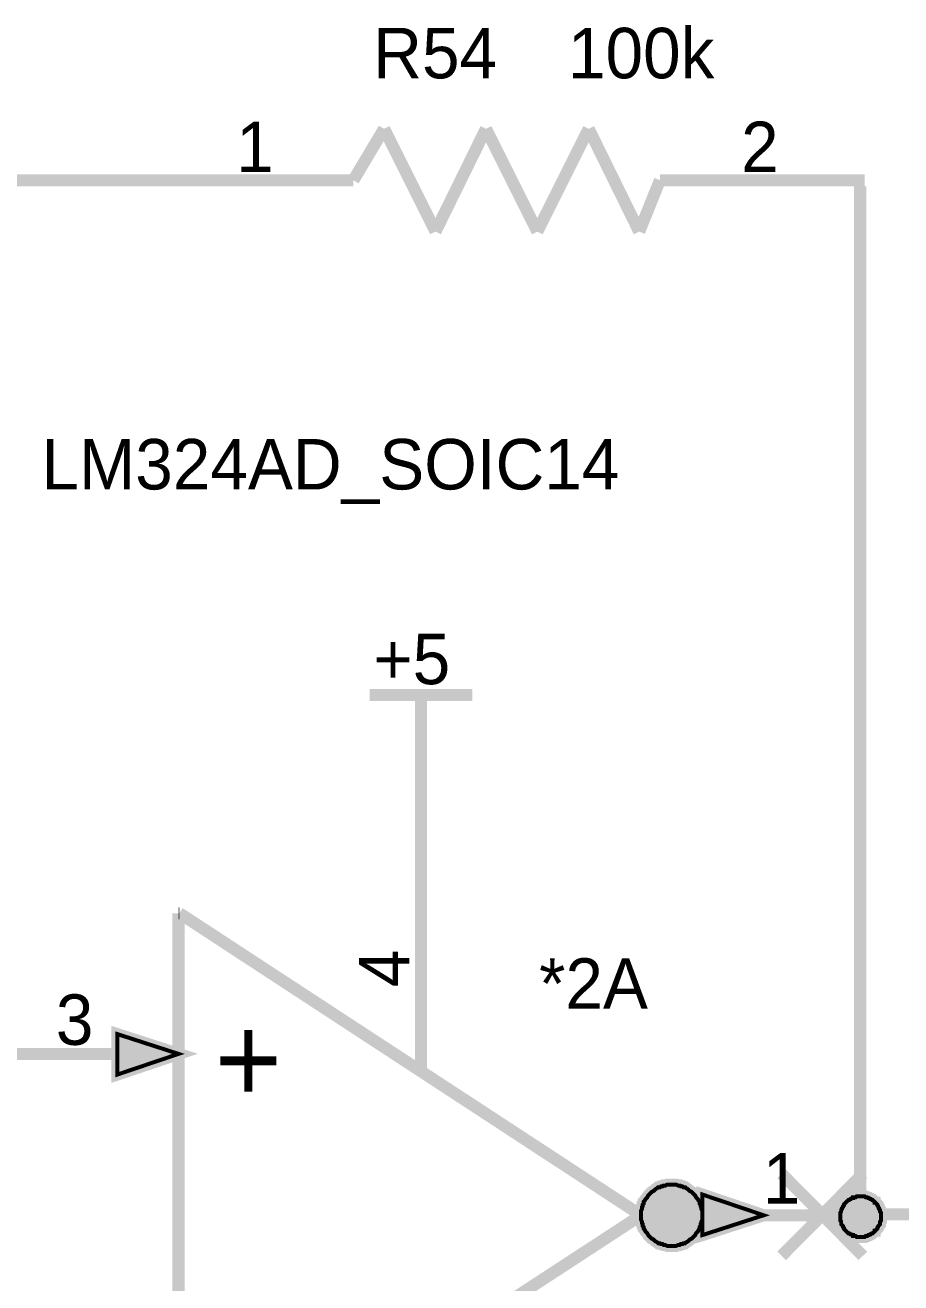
# Model space of a CAD drawing. Header units: millimetres. Extents: x 0 to 800, y 0 to 567.
# Drawn here: x 100.48 to 122.24, y 138.69 to 169.94 of the extents above; entities that cross this region are included whole.
import ezdxf

# ---------------------------------------------------------------- set-up
doc = ezdxf.new("R2010")
doc.units = ezdxf.units.MM
doc.layers.add('Sheet', color=255, linetype='Continuous')

msp = doc.modelspace()

# ---------------------------------------------------------------- linework, layer by layer
at = {"layer": 'Sheet'}
for points, const_width in [([(108.636, 166.087), (109.398, 167.364)], 0.3), ([(109.398, 167.364), (110.675, 164.81)], 0.3), ([(110.675, 164.81), (111.929, 167.364)], 0.3), ([(111.929, 167.364), (113.206, 164.81)], 0.3), ([(113.206, 164.81), (114.482, 167.364)], 0.3), ([(114.482, 167.364), (115.737, 164.81)], 0.3), ([(95.331, 165.975), (97.997, 165.975), (98.265, 165.975), (98.265, 166.087), (103.552, 166.087)], 0.3), ([(108.636, 166.087), (103.552, 166.087)], 0.3), ([(108.636, 166.087), (107.875, 166.087)], 0.3), ([(115.737, 164.81), (116.252, 166.087)], 0.3), ([(116.252, 166.087), (121.337, 166.087)], 0.3), ([(116.252, 166.087), (117.014, 166.087)], 0.3), ([(121.337, 166.087), (121.225, 166.087), (121.225, 140.328), (121.516, 140.328)], 0.3), ([(109.039, 153.297), (111.593, 153.297)], 0.3), ([(110.316, 150.744), (110.316, 153.297)], 0.3), ([(110.316, 150.744), (110.316, 148.459)], 0.3), ([(110.316, 143.957), (110.316, 148.459)], 0.3), ([(104.291, 147.877), (104.313, 147.877)], 0.3), ([(104.291, 132.869), (104.291, 147.877)], 0.3), ([(104.313, 147.877), (115.782, 140.373)], 0.3), ([(104.291, 144.382), (99.789, 144.382)], 0.3), ([(119.276, 139.365), (121.292, 141.403)], 0.3), ([(119.276, 141.403), (121.292, 139.365)], 0.3), ([(116.543, 141.135), (116.498, 141.135), (116.454, 141.135), (116.431, 141.135), (116.386, 141.112), (116.342, 141.112), (116.319, 141.09), (116.274, 141.09), (116.252, 141.067), (116.207, 141.067), (116.185, 141.045), (116.14, 141.023), (116.118, 141), (116.095, 140.978), (116.05, 140.955), (116.028, 140.933), (116.006, 140.911), (115.983, 140.888), (115.961, 140.866), (115.938, 140.821), (115.916, 140.799), (115.894, 140.776), (115.871, 140.731), (115.849, 140.709), (115.849, 140.664), (115.826, 140.642), (115.826, 140.597), (115.804, 140.575), (115.804, 140.53), (115.782, 140.485), (115.782, 140.463), (115.782, 140.418), (115.782, 140.373)], 0.3), ([(117.305, 140.373), (117.305, 140.418), (117.305, 140.463), (117.305, 140.485), (117.282, 140.53), (117.282, 140.575), (117.26, 140.597), (117.26, 140.642), (117.237, 140.664), (117.237, 140.709), (117.215, 140.731), (117.193, 140.776), (117.17, 140.799), (117.148, 140.821), (117.126, 140.866), (117.103, 140.888), (117.081, 140.911), (117.058, 140.933), (117.036, 140.955), (116.991, 140.978), (116.969, 141), (116.946, 141.023), (116.902, 141.045), (116.879, 141.067), (116.834, 141.067), (116.812, 141.09), (116.767, 141.09), (116.745, 141.112), (116.7, 141.112), (116.655, 141.135), (116.633, 141.135), (116.588, 141.135), (116.543, 141.135)], 0.3), ([(115.782, 140.373), (115.782, 140.418), (115.782, 140.463), (115.782, 140.485), (115.804, 140.53), (115.804, 140.575), (115.826, 140.597), (115.826, 140.642), (115.849, 140.664), (115.849, 140.709), (115.871, 140.731), (115.894, 140.776), (115.916, 140.799), (115.938, 140.821), (115.961, 140.866), (115.983, 140.888), (116.006, 140.911), (116.028, 140.933), (116.05, 140.955), (116.095, 140.978), (116.118, 141), (116.14, 141.023), (116.185, 141.045), (116.207, 141.067), (116.252, 141.067), (116.274, 141.09), (116.319, 141.09), (116.342, 141.112), (116.386, 141.112), (116.431, 141.135), (116.454, 141.135), (116.498, 141.135), (116.543, 141.135)], 0.0991), ([(116.543, 141.135), (116.543, 141.135)], 0.0991), ([(116.543, 141.135), (116.588, 141.135), (116.633, 141.135), (116.655, 141.135), (116.7, 141.112), (116.745, 141.112), (116.767, 141.09), (116.812, 141.09), (116.834, 141.067), (116.879, 141.067), (116.902, 141.045), (116.946, 141.023), (116.969, 141), (116.991, 140.978), (117.036, 140.955), (117.058, 140.933), (117.081, 140.911), (117.103, 140.888), (117.126, 140.866), (117.148, 140.821), (117.17, 140.799), (117.193, 140.776), (117.215, 140.731), (117.237, 140.709), (117.237, 140.664), (117.26, 140.642), (117.26, 140.597), (117.282, 140.575), (117.282, 140.53), (117.305, 140.485), (117.305, 140.463), (117.305, 140.418), (117.305, 140.373)], 0.0991), ([(120.732, 140.328), (120.732, 140.351), (120.732, 140.373), (120.732, 140.418), (120.732, 140.44), (120.754, 140.463), (120.754, 140.485), (120.754, 140.507), (120.777, 140.53), (120.777, 140.552), (120.799, 140.575), (120.799, 140.597), (120.821, 140.619), (120.821, 140.642), (120.844, 140.664), (120.866, 140.687), (120.866, 140.687), (120.889, 140.709), (120.911, 140.731), (120.933, 140.754), (120.956, 140.754), (120.978, 140.776), (121.001, 140.776), (121.023, 140.799), (121.045, 140.799), (121.045, 140.821), (121.09, 140.821), (121.113, 140.821), (121.135, 140.843), (121.157, 140.843), (121.18, 140.843), (121.202, 140.843), (121.225, 140.843)], 0.3), ([(120.732, 140.328), (120.732, 140.351), (120.732, 140.373), (120.732, 140.418), (120.732, 140.44), (120.754, 140.463), (120.754, 140.485), (120.754, 140.507), (120.777, 140.53), (120.777, 140.552), (120.799, 140.575), (120.799, 140.597), (120.821, 140.619), (120.821, 140.642), (120.844, 140.664), (120.866, 140.687), (120.866, 140.687), (120.889, 140.709), (120.911, 140.731), (120.933, 140.754), (120.956, 140.754), (120.978, 140.776), (121.001, 140.776), (121.023, 140.799), (121.045, 140.799), (121.045, 140.821), (121.09, 140.821), (121.113, 140.821), (121.135, 140.843), (121.157, 140.843), (121.18, 140.843), (121.202, 140.843), (121.225, 140.843)], 0.3), ([(121.225, 140.843), (121.225, 140.843)], 0.3), ([(121.225, 140.843), (121.247, 140.843), (121.269, 140.843), (121.314, 140.843), (121.337, 140.843), (121.359, 140.821), (121.381, 140.821), (121.404, 140.821), (121.426, 140.799), (121.449, 140.799), (121.471, 140.776), (121.493, 140.776), (121.516, 140.754), (121.538, 140.754), (121.561, 140.731), (121.583, 140.709), (121.583, 140.687), (121.605, 140.687), (121.628, 140.664), (121.65, 140.642), (121.65, 140.619), (121.673, 140.597), (121.673, 140.575), (121.695, 140.552), (121.695, 140.53), (121.717, 140.507), (121.717, 140.485), (121.717, 140.463), (121.74, 140.44), (121.74, 140.418), (121.74, 140.373), (121.74, 140.351), (121.74, 140.328)], 0.3), ([(121.225, 140.843), (121.225, 140.843)], 0.3), ([(121.225, 140.843), (121.247, 140.843), (121.269, 140.843), (121.314, 140.843), (121.337, 140.843), (121.359, 140.821), (121.381, 140.821), (121.404, 140.821), (121.426, 140.799), (121.449, 140.799), (121.471, 140.776), (121.493, 140.776), (121.516, 140.754), (121.538, 140.754), (121.561, 140.731), (121.583, 140.709), (121.583, 140.687), (121.605, 140.687), (121.628, 140.664), (121.65, 140.642), (121.65, 140.619), (121.673, 140.597), (121.673, 140.575), (121.695, 140.552), (121.695, 140.53), (121.717, 140.507), (121.717, 140.485), (121.717, 140.463), (121.74, 140.44), (121.74, 140.418), (121.74, 140.373), (121.74, 140.351), (121.74, 140.328)], 0.3), ([(120.732, 140.328), (120.732, 140.351), (120.732, 140.373), (120.732, 140.418), (120.732, 140.44), (120.754, 140.463), (120.754, 140.485), (120.754, 140.507), (120.777, 140.53), (120.777, 140.552), (120.799, 140.575), (120.799, 140.597), (120.821, 140.619), (120.821, 140.642), (120.844, 140.664), (120.866, 140.687), (120.866, 140.687), (120.889, 140.709), (120.911, 140.731), (120.933, 140.754), (120.956, 140.754), (120.978, 140.776), (121.001, 140.776), (121.023, 140.799), (121.045, 140.799), (121.045, 140.821), (121.09, 140.821), (121.113, 140.821), (121.135, 140.843), (121.157, 140.843), (121.18, 140.843), (121.202, 140.843), (121.225, 140.843)], 0.0991), ([(120.732, 140.328), (120.732, 140.351), (120.732, 140.373), (120.732, 140.418), (120.732, 140.44), (120.754, 140.463), (120.754, 140.485), (120.754, 140.507), (120.777, 140.53), (120.777, 140.552), (120.799, 140.575), (120.799, 140.597), (120.821, 140.619), (120.821, 140.642), (120.844, 140.664), (120.866, 140.687), (120.866, 140.687), (120.889, 140.709), (120.911, 140.731), (120.933, 140.754), (120.956, 140.754), (120.978, 140.776), (121.001, 140.776), (121.023, 140.799), (121.045, 140.799), (121.045, 140.821), (121.09, 140.821), (121.113, 140.821), (121.135, 140.843), (121.157, 140.843), (121.18, 140.843), (121.202, 140.843), (121.225, 140.843)], 0.0991), ([(121.225, 140.843), (121.225, 140.843)], 0.0991), ([(121.225, 140.843), (121.247, 140.843), (121.269, 140.843), (121.314, 140.843), (121.337, 140.843), (121.359, 140.821), (121.381, 140.821), (121.404, 140.821), (121.426, 140.799), (121.449, 140.799), (121.471, 140.776), (121.493, 140.776), (121.516, 140.754), (121.538, 140.754), (121.561, 140.731), (121.583, 140.709), (121.583, 140.687), (121.605, 140.687), (121.628, 140.664), (121.65, 140.642), (121.65, 140.619), (121.673, 140.597), (121.673, 140.575), (121.695, 140.552), (121.695, 140.53), (121.717, 140.507), (121.717, 140.485), (121.717, 140.463), (121.74, 140.44), (121.74, 140.418), (121.74, 140.373), (121.74, 140.351), (121.74, 140.328)], 0.0991), ([(121.225, 140.843), (121.225, 140.843)], 0.0991), ([(121.225, 140.843), (121.247, 140.843), (121.269, 140.843), (121.314, 140.843), (121.337, 140.843), (121.359, 140.821), (121.381, 140.821), (121.404, 140.821), (121.426, 140.799), (121.449, 140.799), (121.471, 140.776), (121.493, 140.776), (121.516, 140.754), (121.538, 140.754), (121.561, 140.731), (121.583, 140.709), (121.583, 140.687), (121.605, 140.687), (121.628, 140.664), (121.65, 140.642), (121.65, 140.619), (121.673, 140.597), (121.673, 140.575), (121.695, 140.552), (121.695, 140.53), (121.717, 140.507), (121.717, 140.485), (121.717, 140.463), (121.74, 140.44), (121.74, 140.418), (121.74, 140.373), (121.74, 140.351), (121.74, 140.328)], 0.0991), ([(115.782, 140.373), (104.291, 132.869)], 0.3), ([(115.782, 140.373), (120.284, 140.373)], 0.3), ([(115.782, 140.373), (115.782, 140.328), (115.782, 140.283), (115.782, 140.261), (115.804, 140.216), (115.804, 140.171), (115.826, 140.149), (115.826, 140.104), (115.849, 140.082), (115.849, 140.037), (115.871, 140.015), (115.894, 139.97), (115.916, 139.947), (115.938, 139.925), (115.961, 139.88), (115.983, 139.858), (116.006, 139.835), (116.028, 139.813), (116.05, 139.791), (116.095, 139.768), (116.118, 139.746), (116.14, 139.724), (116.185, 139.701), (116.207, 139.679), (116.252, 139.679), (116.274, 139.656), (116.319, 139.656), (116.342, 139.634), (116.386, 139.634), (116.431, 139.612), (116.454, 139.612), (116.498, 139.612), (116.543, 139.612)], 0.3), ([(116.543, 139.612), (116.498, 139.612), (116.454, 139.612), (116.431, 139.612), (116.386, 139.634), (116.342, 139.634), (116.319, 139.656), (116.274, 139.656), (116.252, 139.679), (116.207, 139.679), (116.185, 139.701), (116.14, 139.724), (116.118, 139.746), (116.095, 139.768), (116.05, 139.791), (116.028, 139.813), (116.006, 139.835), (115.983, 139.858), (115.961, 139.88), (115.938, 139.925), (115.916, 139.947), (115.894, 139.97), (115.871, 140.015), (115.849, 140.037), (115.849, 140.082), (115.826, 140.104), (115.826, 140.149), (115.804, 140.171), (115.804, 140.216), (115.782, 140.261), (115.782, 140.283), (115.782, 140.328), (115.782, 140.373)], 0.0991), ([(115.782, 140.373), (115.782, 140.373)], 0.0991), ([(116.543, 139.612), (116.588, 139.612), (116.633, 139.612), (116.655, 139.612), (116.7, 139.634), (116.745, 139.634), (116.767, 139.656), (116.812, 139.656), (116.834, 139.679), (116.879, 139.679), (116.902, 139.701), (116.946, 139.724), (116.969, 139.746), (116.991, 139.768), (117.036, 139.791), (117.058, 139.813), (117.081, 139.835), (117.103, 139.858), (117.126, 139.88), (117.148, 139.925), (117.17, 139.947), (117.193, 139.97), (117.215, 140.015), (117.237, 140.037), (117.237, 140.082), (117.26, 140.104), (117.26, 140.149), (117.282, 140.171), (117.282, 140.216), (117.305, 140.261), (117.305, 140.283), (117.305, 140.328), (117.305, 140.373)], 0.3), ([(117.305, 140.373), (117.305, 140.328), (117.305, 140.283), (117.305, 140.261), (117.282, 140.216), (117.282, 140.171), (117.26, 140.149), (117.26, 140.104), (117.237, 140.082), (117.237, 140.037), (117.215, 140.015), (117.193, 139.97), (117.17, 139.947), (117.148, 139.925), (117.126, 139.88), (117.103, 139.858), (117.081, 139.835), (117.058, 139.813), (117.036, 139.791), (116.991, 139.768), (116.969, 139.746), (116.946, 139.724), (116.902, 139.701), (116.879, 139.679), (116.834, 139.679), (116.812, 139.656), (116.767, 139.656), (116.745, 139.634), (116.7, 139.634), (116.655, 139.612), (116.633, 139.612), (116.588, 139.612), (116.543, 139.612)], 0.0991), ([(117.305, 140.373), (117.305, 140.373), (117.305, 140.373), (117.305, 140.373), (117.305, 140.373), (117.305, 140.373), (117.305, 140.373), (117.305, 140.373), (117.305, 140.373), (117.305, 140.373), (117.305, 140.373), (117.305, 140.373), (117.305, 140.373), (117.305, 140.373), (117.305, 140.373), (117.305, 140.373), (117.305, 140.373), (117.305, 140.373), (117.305, 140.373), (117.305, 140.373), (117.305, 140.373), (117.305, 140.373), (117.305, 140.373), (117.305, 140.373), (117.305, 140.373), (117.305, 140.373), (117.305, 140.373), (117.305, 140.373), (117.305, 140.373), (117.305, 140.373), (117.305, 140.373), (117.305, 140.373), (117.305, 140.373)], 0.0991), ([(117.305, 140.373), (117.305, 140.373)], 0.0991), ([(120.284, 140.373), (121.516, 140.373), (121.516, 140.395), (128.527, 140.395), (136.568, 140.395)], 0.3), ([(121.225, 139.835), (121.202, 139.835), (121.18, 139.835), (121.157, 139.835), (121.135, 139.835), (121.113, 139.858), (121.09, 139.858), (121.045, 139.858), (121.045, 139.88), (121.023, 139.88), (121.001, 139.903), (120.978, 139.903), (120.956, 139.925), (120.933, 139.925), (120.911, 139.947), (120.889, 139.97), (120.866, 139.992), (120.866, 139.992), (120.844, 140.015), (120.821, 140.037), (120.821, 140.059), (120.799, 140.082), (120.799, 140.104), (120.777, 140.127), (120.777, 140.127), (120.754, 140.149), (120.754, 140.194), (120.754, 140.216), (120.732, 140.239), (120.732, 140.261), (120.732, 140.283), (120.732, 140.306), (120.732, 140.328)], 0.3), ([(120.732, 140.328), (120.732, 140.328)], 0.3), ([(121.225, 139.835), (121.202, 139.835), (121.18, 139.835), (121.157, 139.835), (121.135, 139.835), (121.113, 139.858), (121.09, 139.858), (121.045, 139.858), (121.045, 139.88), (121.023, 139.88), (121.001, 139.903), (120.978, 139.903), (120.956, 139.925), (120.933, 139.925), (120.911, 139.947), (120.889, 139.97), (120.866, 139.992), (120.866, 139.992), (120.844, 140.015), (120.821, 140.037), (120.821, 140.059), (120.799, 140.082), (120.799, 140.104), (120.777, 140.127), (120.777, 140.127), (120.754, 140.149), (120.754, 140.194), (120.754, 140.216), (120.732, 140.239), (120.732, 140.261), (120.732, 140.283), (120.732, 140.306), (120.732, 140.328)], 0.3), ([(120.732, 140.328), (120.732, 140.328)], 0.3), ([(121.225, 139.835), (121.202, 139.835), (121.18, 139.835), (121.157, 139.835), (121.135, 139.835), (121.113, 139.858), (121.09, 139.858), (121.045, 139.858), (121.045, 139.88), (121.023, 139.88), (121.001, 139.903), (120.978, 139.903), (120.956, 139.925), (120.933, 139.925), (120.911, 139.947), (120.889, 139.97), (120.866, 139.992), (120.866, 139.992), (120.844, 140.015), (120.821, 140.037), (120.821, 140.059), (120.799, 140.082), (120.799, 140.104), (120.777, 140.127), (120.777, 140.127), (120.754, 140.149), (120.754, 140.194), (120.754, 140.216), (120.732, 140.239), (120.732, 140.261), (120.732, 140.283), (120.732, 140.306), (120.732, 140.328)], 0.0991), ([(120.732, 140.328), (120.732, 140.328)], 0.0991), ([(121.225, 139.835), (121.202, 139.835), (121.18, 139.835), (121.157, 139.835), (121.135, 139.835), (121.113, 139.858), (121.09, 139.858), (121.045, 139.858), (121.045, 139.88), (121.023, 139.88), (121.001, 139.903), (120.978, 139.903), (120.956, 139.925), (120.933, 139.925), (120.911, 139.947), (120.889, 139.97), (120.866, 139.992), (120.866, 139.992), (120.844, 140.015), (120.821, 140.037), (120.821, 140.059), (120.799, 140.082), (120.799, 140.104), (120.777, 140.127), (120.777, 140.127), (120.754, 140.149), (120.754, 140.194), (120.754, 140.216), (120.732, 140.239), (120.732, 140.261), (120.732, 140.283), (120.732, 140.306), (120.732, 140.328)], 0.0991), ([(120.732, 140.328), (120.732, 140.328)], 0.0991), ([(121.74, 140.328), (121.74, 140.306), (121.74, 140.283), (121.74, 140.261), (121.74, 140.239), (121.717, 140.216), (121.717, 140.194), (121.717, 140.149), (121.695, 140.127), (121.695, 140.127), (121.673, 140.104), (121.673, 140.082), (121.65, 140.059), (121.65, 140.037), (121.628, 140.015), (121.605, 139.992), (121.583, 139.992), (121.583, 139.97), (121.561, 139.947), (121.538, 139.925), (121.516, 139.925), (121.493, 139.903), (121.471, 139.903), (121.449, 139.88), (121.426, 139.88), (121.404, 139.858), (121.381, 139.858), (121.359, 139.858), (121.337, 139.835), (121.314, 139.835), (121.269, 139.835), (121.247, 139.835), (121.225, 139.835)], 0.3), ([(121.74, 140.328), (121.74, 140.306), (121.74, 140.283), (121.74, 140.261), (121.74, 140.239), (121.717, 140.216), (121.717, 140.194), (121.717, 140.149), (121.695, 140.127), (121.695, 140.127), (121.673, 140.104), (121.673, 140.082), (121.65, 140.059), (121.65, 140.037), (121.628, 140.015), (121.605, 139.992), (121.583, 139.992), (121.583, 139.97), (121.561, 139.947), (121.538, 139.925), (121.516, 139.925), (121.493, 139.903), (121.471, 139.903), (121.449, 139.88), (121.426, 139.88), (121.404, 139.858), (121.381, 139.858), (121.359, 139.858), (121.337, 139.835), (121.314, 139.835), (121.269, 139.835), (121.247, 139.835), (121.225, 139.835)], 0.3), ([(121.74, 140.328), (121.74, 140.306), (121.74, 140.283), (121.74, 140.261), (121.74, 140.239), (121.717, 140.216), (121.717, 140.194), (121.717, 140.149), (121.695, 140.127), (121.695, 140.127), (121.673, 140.104), (121.673, 140.082), (121.65, 140.059), (121.65, 140.037), (121.628, 140.015), (121.605, 139.992), (121.583, 139.992), (121.583, 139.97), (121.561, 139.947), (121.538, 139.925), (121.516, 139.925), (121.493, 139.903), (121.471, 139.903), (121.449, 139.88), (121.426, 139.88), (121.404, 139.858), (121.381, 139.858), (121.359, 139.858), (121.337, 139.835), (121.314, 139.835), (121.269, 139.835), (121.247, 139.835), (121.225, 139.835)], 0.0991), ([(121.74, 140.328), (121.74, 140.306), (121.74, 140.283), (121.74, 140.261), (121.74, 140.239), (121.717, 140.216), (121.717, 140.194), (121.717, 140.149), (121.695, 140.127), (121.695, 140.127), (121.673, 140.104), (121.673, 140.082), (121.65, 140.059), (121.65, 140.037), (121.628, 140.015), (121.605, 139.992), (121.583, 139.992), (121.583, 139.97), (121.561, 139.947), (121.538, 139.925), (121.516, 139.925), (121.493, 139.903), (121.471, 139.903), (121.449, 139.88), (121.426, 139.88), (121.404, 139.858), (121.381, 139.858), (121.359, 139.858), (121.337, 139.835), (121.314, 139.835), (121.269, 139.835), (121.247, 139.835), (121.225, 139.835)], 0.0991), ([(121.74, 140.328), (121.74, 140.328), (121.74, 140.328), (121.74, 140.328), (121.74, 140.328), (121.74, 140.328), (121.74, 140.328), (121.74, 140.328), (121.74, 140.328), (121.74, 140.328), (121.74, 140.328), (121.74, 140.328), (121.74, 140.328), (121.74, 140.328), (121.74, 140.328), (121.74, 140.328), (121.74, 140.328), (121.74, 140.328), (121.74, 140.328), (121.74, 140.328), (121.74, 140.328), (121.74, 140.328), (121.74, 140.328), (121.74, 140.328), (121.74, 140.328), (121.74, 140.328), (121.74, 140.328), (121.74, 140.328), (121.74, 140.328), (121.74, 140.328), (121.74, 140.328), (121.74, 140.328), (121.74, 140.328)], 0.3), ([(121.74, 140.328), (121.74, 140.328)], 0.3), ([(121.74, 140.328), (121.74, 140.328), (121.74, 140.328), (121.74, 140.328), (121.74, 140.328), (121.74, 140.328), (121.74, 140.328), (121.74, 140.328), (121.74, 140.328), (121.74, 140.328), (121.74, 140.328), (121.74, 140.328), (121.74, 140.328), (121.74, 140.328), (121.74, 140.328), (121.74, 140.328), (121.74, 140.328), (121.74, 140.328), (121.74, 140.328), (121.74, 140.328), (121.74, 140.328), (121.74, 140.328), (121.74, 140.328), (121.74, 140.328), (121.74, 140.328), (121.74, 140.328), (121.74, 140.328), (121.74, 140.328), (121.74, 140.328), (121.74, 140.328), (121.74, 140.328), (121.74, 140.328), (121.74, 140.328)], 0.3), ([(121.74, 140.328), (121.74, 140.328)], 0.3), ([(121.74, 140.328), (121.74, 140.328), (121.74, 140.328), (121.74, 140.328), (121.74, 140.328), (121.74, 140.328), (121.74, 140.328), (121.74, 140.328), (121.74, 140.328), (121.74, 140.328), (121.74, 140.328), (121.74, 140.328), (121.74, 140.328), (121.74, 140.328), (121.74, 140.328), (121.74, 140.328), (121.74, 140.328), (121.74, 140.328), (121.74, 140.328), (121.74, 140.328), (121.74, 140.328), (121.74, 140.328), (121.74, 140.328), (121.74, 140.328), (121.74, 140.328), (121.74, 140.328), (121.74, 140.328), (121.74, 140.328), (121.74, 140.328), (121.74, 140.328), (121.74, 140.328), (121.74, 140.328), (121.74, 140.328)], 0.0991), ([(121.74, 140.328), (121.74, 140.328)], 0.0991), ([(121.74, 140.328), (121.74, 140.328), (121.74, 140.328), (121.74, 140.328), (121.74, 140.328), (121.74, 140.328), (121.74, 140.328), (121.74, 140.328), (121.74, 140.328), (121.74, 140.328), (121.74, 140.328), (121.74, 140.328), (121.74, 140.328), (121.74, 140.328), (121.74, 140.328), (121.74, 140.328), (121.74, 140.328), (121.74, 140.328), (121.74, 140.328), (121.74, 140.328), (121.74, 140.328), (121.74, 140.328), (121.74, 140.328), (121.74, 140.328), (121.74, 140.328), (121.74, 140.328), (121.74, 140.328), (121.74, 140.328), (121.74, 140.328), (121.74, 140.328), (121.74, 140.328), (121.74, 140.328), (121.74, 140.328)], 0.0991), ([(121.74, 140.328), (121.74, 140.328)], 0.0991)]:
    msp.add_lwpolyline(points, dxfattribs=dict(at, const_width=const_width))
for points, const_width in [([(102.768, 144.875), (104.291, 144.382), (102.768, 143.867), (102.768, 144.875)], 0.3), ([(102.768, 144.875), (104.291, 144.382), (102.768, 143.867), (102.768, 144.875)], 0.0991), ([(118.828, 140.373), (117.305, 140.888), (117.305, 139.88), (118.828, 140.373)], 0.3), ([(118.828, 140.373), (117.305, 140.888), (117.305, 139.88), (118.828, 140.373)], 0.0991)]:
    msp.add_lwpolyline(points, close=True, dxfattribs=dict(at, const_width=const_width))
for points, const_width in [([(116.153, 140.386, 1), (116.915, 140.386, 1)], 0.762), ([(120.97, 140.34, 1), (121.478, 140.34, 1)], 0.508)]:
    msp.add_lwpolyline(points, format="xyb", close=True, dxfattribs=dict(at, const_width=const_width))
for points in [[(102.699, 143.809), (104.429, 144.386), (102.699, 144.963)], [(117.247, 139.809), (118.977, 140.386), (117.247, 140.963)]]:
    msp.add_solid(points, dxfattribs=at)

# ---------------------------------------------------------------- texts
for s, height, p in [('R54', 1.2543, (109.129, 168.618)), ('100k', 1.2543, (113.967, 168.618)), ('1', 1.254, (105.724, 166.288)), ('2', 1.254, (118.268, 166.288)), ('LM324AD_SOIC14', 1.25433, (100.886, 158.404)), ('+5', 1.2543, (109.129, 153.566)), ('*2A', 1.2543, (113.25, 145.502)), ('3', 1.254, (101.244, 144.606)), ('+', 2.15, (105.187, 143.173)), ('1', 1.254, (118.805, 140.664))]:
    msp.add_text(s, height=height, dxfattribs=at).set_placement(p)
msp.add_text('4', height=1.254, rotation=90, dxfattribs=at).set_placement((110.025, 146.04))

doc.saveas('drawing.dxf')
